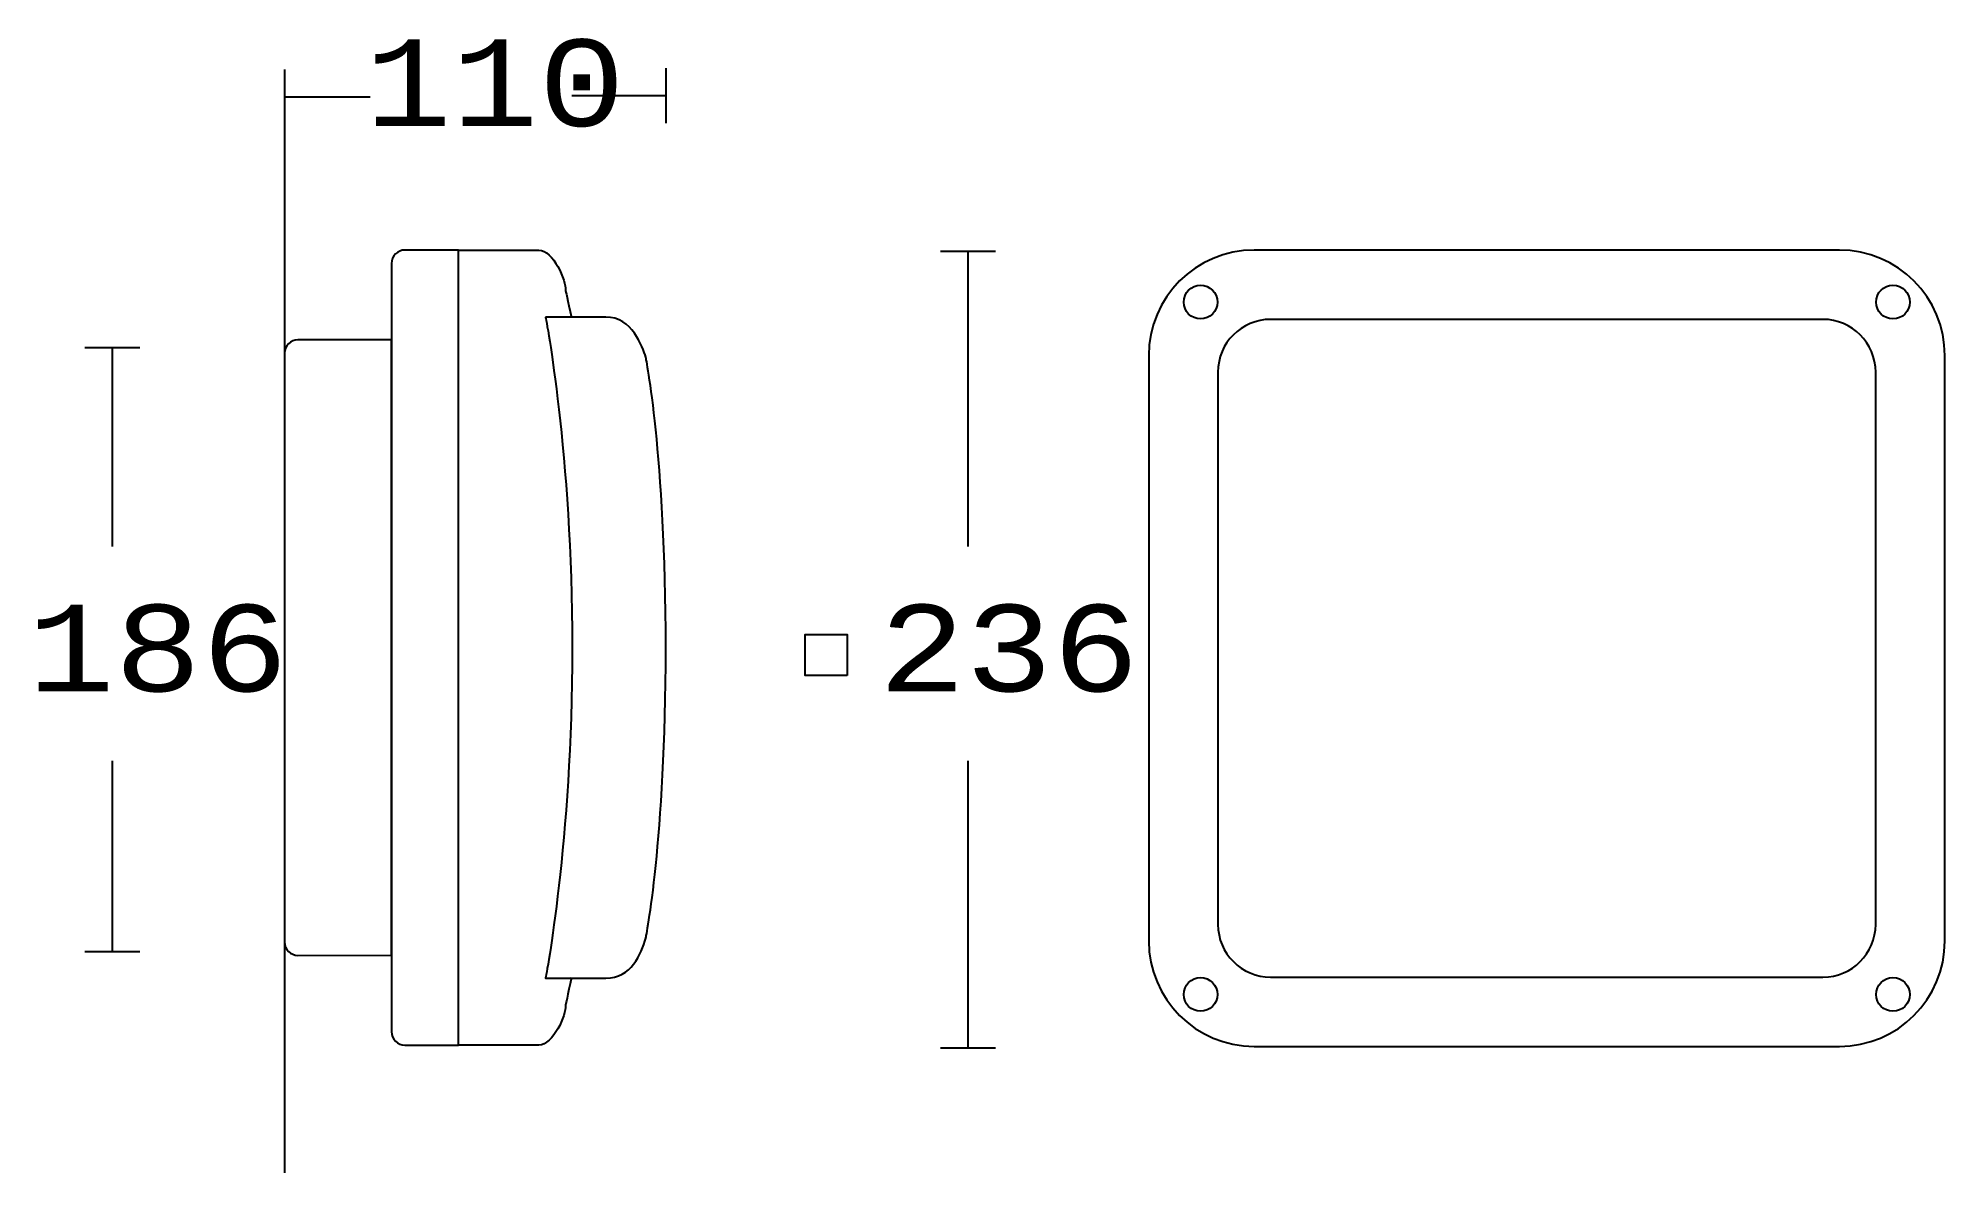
# Model space of a CAD drawing. Extents: x 29 to 217, y 0 to 112.
import ezdxf

# ---------------------------------------------------------------- set-up
doc = ezdxf.new("R2010")
doc.units = 0
doc.layers.add('LIVELLO_1', color=160, linetype='Continuous')
doc.styles.add('STD', font='txt')

# ---------------------------------------------------------------- blocks, each defined once
blk = doc.blocks.new('AI9-BLK1')
at = {"layer": 'LIVELLO_1', "color": 7}
for p, q in [((-55.71, 52.6), (-55.71, 47.19)), ((-18.18, 52.73), (-18.18, 47.32)), ((-55.71, 49.9), (-55.71, -56)), ((-55.71, 49.9), (-47.27, 49.9)), ((-27.42, 50.03), (-18.18, 50.03)), ((8.88, 34.71), (14.29, 34.71)), ((11.58, 5.64), (11.58, 34.71)), ((-75.35, 25.24), (-69.94, 25.24)), ((-72.65, 5.64), (-72.65, 25.24)), ((-72.65, -34.22), (-72.65, -15.46)), ((11.58, -43.7), (11.58, -15.46)), ((-75.35, -34.22), (-69.94, -34.22)), ((8.88, -43.7), (14.29, -43.7))]:
    blk.add_line(p, q, dxfattribs=at)
blk.add_lwpolyline([(-0.31, -7.04), (-4.45, -7.04), (-4.45, -3.01), (-0.31, -3.01)], close=True, dxfattribs=at)
for centre in [(34.47, 29.71), (102.63, 29.71), (34.47, -38.44), (102.63, -38.44)]:
    blk.add_circle(centre, 1.66, dxfattribs=at)
for points, knots in [([(-38.59, -43.42), (-38.59, -43.42), (-43.86, -43.42), (-43.86, -43.42), (-44.58, -43.42), (-45.17, -42.83), (-45.17, -42.1), (-45.17, -42.1), (-45.17, 33.51), (-45.17, 33.51), (-45.17, 34.24), (-44.58, 34.83), (-43.86, 34.83), (-43.86, 34.83), (-38.59, 34.83), (-38.59, 34.83), (-38.59, 34.83), (-38.59, -43.42), (-38.59, -43.42)], [0, 0, 0, 0, 1, 1, 1, 2, 2, 2, 3, 3, 3, 4, 4, 4, 5, 5, 5, 6, 6, 6, 6]), ([(-27.46, -36.78), (-27.82, -38.49), (-28.05, -39.53), (-28.05, -39.53), (-27.94, -40.44), (-29.28, -43.42), (-30.67, -43.42), (-30.67, -43.42), (-38.59, -43.42), (-38.59, -43.42), (-38.59, -43.42), (-38.59, 34.83), (-38.59, 34.83), (-38.59, 34.83), (-30.67, 34.83), (-30.67, 34.83), (-29.28, 34.83), (-27.94, 31.79), (-28.05, 30.88), (-28.05, 30.88), (-27.82, 29.9), (-27.46, 28.18)], [0, 0, 0, 0, 1, 1, 1, 2, 2, 2, 3, 3, 3, 4, 4, 4, 5, 5, 5, 6, 6, 6, 7, 7, 7, 7]), ([(39.75, 34.83), (39.75, 34.83), (97.36, 34.83), (97.36, 34.83), (103.09, 34.83), (107.74, 30.18), (107.74, 24.44), (107.74, 24.44), (107.74, -33.17), (107.74, -33.17), (107.74, -38.9), (103.09, -43.55), (97.36, -43.55), (97.36, -43.55), (39.75, -43.55), (39.75, -43.55), (34.01, -43.55), (29.37, -38.9), (29.37, -33.17), (29.37, -33.17), (29.37, 24.44), (29.37, 24.44), (29.37, 30.18), (34.01, 34.83), (39.75, 34.83)], [0, 0, 0, 0, 1, 1, 1, 2, 2, 2, 3, 3, 3, 4, 4, 4, 5, 5, 5, 6, 6, 6, 7, 7, 7, 8, 8, 8, 8]), ([(-30.01, 28.24), (-30.01, 28.24), (-24.09, 28.24), (-24.09, 28.24), (-21.45, 28.24), (-20.5, 25.32), (-20.14, 24.29), (-20.14, 24.29), (-18.18, 14.78), (-18.18, -4.3), (-18.18, -23.41), (-20.14, -32.89), (-20.14, -32.89), (-20.62, -34.49), (-21.55, -36.84), (-24.09, -36.84), (-24.09, -36.84), (-30.01, -36.84), (-30.01, -36.84), (-30.01, -36.84), (-27.39, -23.39), (-27.39, -4.3), (-27.39, 14.8), (-30.01, 28.24), (-30.01, 28.24)], [0, 0, 0, 0, 1, 1, 1, 2, 2, 2, 3, 3, 3, 4, 4, 4, 5, 5, 5, 6, 6, 6, 7, 7, 7, 8, 8, 8, 8]), ([(41.37, 28.01), (41.37, 28.01), (95.74, 28.01), (95.74, 28.01), (98.6, 28.01), (100.93, 25.69), (100.93, 22.82), (100.93, 22.82), (100.93, -31.54), (100.93, -31.54), (100.93, -34.41), (98.6, -36.73), (95.74, -36.73), (95.74, -36.73), (41.37, -36.73), (41.37, -36.73), (38.51, -36.73), (36.18, -34.41), (36.18, -31.54), (36.18, -31.54), (36.18, 22.82), (36.18, 22.82), (36.18, 25.69), (38.51, 28.01), (41.37, 28.01)], [0, 0, 0, 0, 1, 1, 1, 2, 2, 2, 3, 3, 3, 4, 4, 4, 5, 5, 5, 6, 6, 6, 7, 7, 7, 8, 8, 8, 8]), ([(-45.18, -34.58), (-45.18, -34.58), (-54.39, -34.59), (-54.39, -34.59), (-55.12, -34.59), (-55.71, -34), (-55.71, -33.27), (-55.71, -33.27), (-55.71, 24.67), (-55.71, 24.67), (-55.71, 25.4), (-55.12, 25.99), (-54.39, 25.99), (-54.39, 25.99), (-45.18, 25.99), (-45.18, 25.99), (-45.18, 25.99), (-45.18, -34.58), (-45.18, -34.58)], [0, 0, 0, 0, 1, 1, 1, 2, 2, 2, 3, 3, 3, 4, 4, 4, 5, 5, 5, 6, 6, 6, 6])]:
    blk.add_open_spline(points, degree=3, knots=knots, dxfattribs=at)
at = {"layer": 'LIVELLO_1', "color": 7, "char_height": 8.5289, "attachment_point": 1, "style": 'STD'}
for s, insert in [('\\fCourier|b0|i0;\\H8.5289;\\C7;110', (-47.81, 55.56)), ('\\fCourier|b0|i0;\\H8.5289;\\C7;186', (-80.99, -0.08)), ('\\fCourier|b0|i0;\\H8.5289;\\C7;236', (2.78, -0.08))]:
    blk.add_mtext(s, dxfattribs=dict(at, insert=insert))

msp = doc.modelspace()

# ---------------------------------------------------------------- block references
at = {"layer": 'LIVELLO_1', "color": 7}
msp.add_blockref('AI9-BLK1', (108.947527, 56.028794), dxfattribs=at)

doc.saveas('drawing.dxf')
